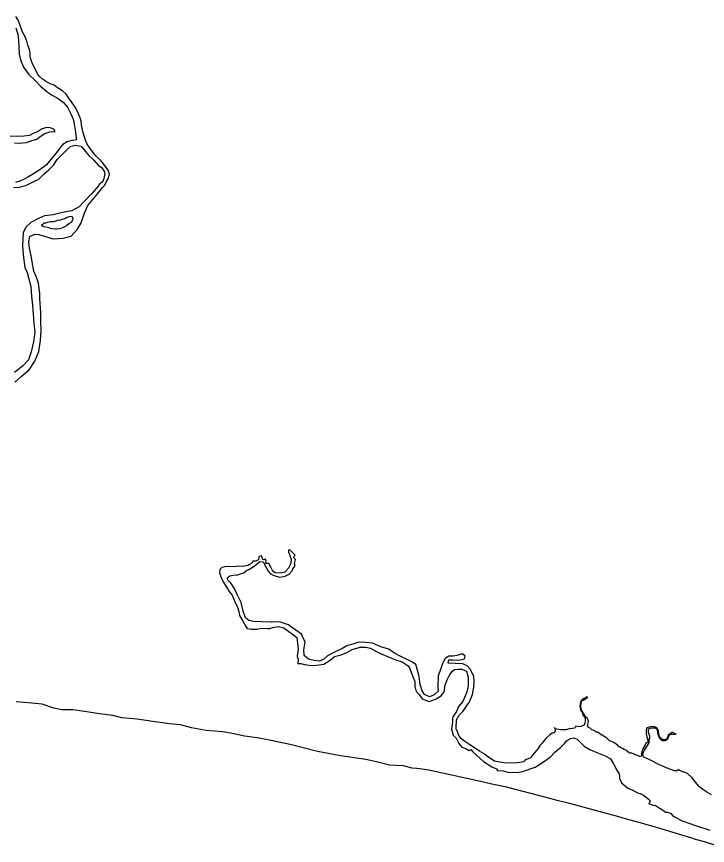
# Model space of a CAD drawing. Extents: x 283583 to 658922, y 889284 to 1241133.
# Drawn here: x 464329 to 469723, y 1048250 to 1054719 of the extents above; entities that cross this region are included whole.
import ezdxf

# ---------------------------------------------------------------- set-up
doc = ezdxf.new("R2010")
doc.units = 0
doc.header["$MEASUREMENT"] = 0
doc.layers.add('PUNTARENAS', color=7, linetype='Continuous')

msp = doc.modelspace()

# ---------------------------------------------------------------- linework, layer by layer
at = {"layer": 'PUNTARENAS', "color": 241}
for points in [[(464314.1, 1051864.9), (464364, 1051909.7), (464427.9, 1051961.8), (464471.8, 1052030.8), (464502.5, 1052105.9), (464515.1, 1052192.4), (464521.7, 1052266), (464517.9, 1052345), (464518.7, 1052411.1), (464511.1, 1052517.2), (464510.6, 1052557.5), (464499, 1052639.4), (464483.1, 1052690.4), (464464.1, 1052731.1), (464463.9, 1052731.1), (464452.3, 1052789), (464446, 1052837.7), (464435.5, 1052888.5), (464427, 1052926.6), (464425, 1052960.5), (464431.3, 1053002.8), (464472, 1053019.8), (464503.3, 1053017.5), (464554.1, 1053002.7), (464615.4, 1052985.7), (464693.5, 1052989.1), (464754.6, 1053004.3), (464803.9, 1053059.6), (464833.5, 1053110.3), (464856.9, 1053180.1), (464884.5, 1053243.6), (464962.9, 1053338.8), (465003.1, 1053387.4), (465001.6, 1053388), (465017.9, 1053404.3), (465034.9, 1053436), (465047.6, 1053459.3), (465054, 1053488.9), (465047.7, 1053514.3), (465024.4, 1053550.3), (464988.5, 1053592.7), (464952.5, 1053626.6), (464927.2, 1053658.4), (464897.6, 1053696.5), (464880.7, 1053724), (464865.9, 1053753.6), (464849, 1053810.8), (464836.4, 1053872.2), (464832.2, 1053902.9), (464825.9, 1053928.3), (464809, 1053964.3), (464787.9, 1054010.8), (464737.1, 1054082.8), (464716, 1054114.6), (464686.4, 1054140), (464648.3, 1054163.4), (464622.9, 1054184.5), (464591.2, 1054193), (464572.2, 1054205.8), (464555.3, 1054214.2), (464532, 1054231.2), (464508.7, 1054252.4), (464491.8, 1054273.6), (464474.9, 1054311.7), (464453.8, 1054349.8), (464441.1, 1054385.8), (464434.8, 1054409), (464434.8, 1054436.6), (464430.6, 1054462), (464418, 1054494.8), (464409.5, 1054526.5), (464394.8, 1054560.4), (464375.7, 1054596.4), (464352.5, 1054666.3), (464337.7, 1054695.9), (464323, 1054719.2)], [(464322.9, 1054630.3), (464337.6, 1054581.6), (464343.9, 1054535.1), (464346, 1054486.4), (464348.1, 1054425), (464358.6, 1054380.6), (464383.9, 1054323.4), (464424.1, 1054268.3), (464474.8, 1054219.6), (464519.2, 1054173), (464567.9, 1054132.7), (464608.1, 1054105.2), (464654.6, 1054079.8), (464694.8, 1054048), (464726.5, 1054012), (464749.7, 1053965.4), (464770.8, 1053918.8), (464779.3, 1053879.6), (464787.7, 1053833.1), (464794, 1053771.7), (464798.1, 1053757.7), (464783.4, 1053754.8), (464760.1, 1053752.7), (464724.1, 1053742.1), (464690.2, 1053721), (464664.8, 1053689.3), (464643.6, 1053661.8), (464618.2, 1053630.1), (464563.1, 1053562.4), (464531.3, 1053539.2), (464503.8, 1053518), (464461.4, 1053490.6), (464423.3, 1053469.4), (464387.3, 1053450.4), (464353.5, 1053435.6), (464319.6, 1053425.1)], [(464313.5, 1053734.1), (464349.5, 1053731.9), (464406.7, 1053736.1), (464449, 1053750.9), (464487.1, 1053761.4), (464521, 1053788.9), (464548.5, 1053805.8), (464588.7, 1053818.5), (464620.5, 1053822.7), (464631.1, 1053822.6), (464620.5, 1053841.7), (464590.9, 1053850.2), (464563.4, 1053852.3), (464523.1, 1053839.7), (464491.4, 1053818.6), (464463.9, 1053808), (464430, 1053791.1), (464385.5, 1053784.8), (464334.7, 1053782.7), (464279.7, 1053787)], [(464304.7, 1053384.9), (464351.3, 1053389.1), (464406.3, 1053403.8), (464463.5, 1053431.3), (464501.6, 1053450.3), (464541.9, 1053490.5), (464580, 1053522.2), (464616, 1053560.2), (464645.7, 1053604.7), (464717.7, 1053676.5), (464749.5, 1053704), (464785.4, 1053714.6), (464832, 1053708.2), (464838.3, 1053699.7), (464893.3, 1053636.2), (464929.2, 1053602.3), (464965.2, 1053559.9), (464988.4, 1053543), (465003.2, 1053528.1), (465011.7, 1053513.3), (465018, 1053494.3), (465013.8, 1053468.9), (465007.4, 1053445.6), (464996.8, 1053426.5), (464973.5, 1053407.5), (464971.4, 1053400.1), (464916.3, 1053338.8), (464857.6, 1053274.8), (464818.8, 1053233.1), (464759.6, 1053203.5), (464687.6, 1053190.9), (464615.6, 1053171.9), (464547.9, 1053163.5), (464499.2, 1053144.5), (464441.5, 1053111.5), (464403.9, 1053079), (464380.3, 1053035.2), (464374.1, 1052935.1), (464380.4, 1052861), (464394.4, 1052762), (464410.6, 1052723), (464410.8, 1052722.8), (464439.3, 1052613.5), (464445.8, 1052536.5), (464452.8, 1052467.4), (464459.6, 1052395.6), (464463.9, 1052326.6), (464470.7, 1052254.9), (464461.4, 1052181.4), (464443.8, 1052103), (464421.6, 1052041), (464376.6, 1051993), (464313, 1051940.2)], [(469754.2, 1048646), (469717.4, 1048667.2), (469687.3, 1048687.3), (469658.3, 1048710.8), (469630.4, 1048745.4), (469602.6, 1048778.9), (469566.9, 1048811.3), (469518.9, 1048830.3), (469494.4, 1048843.7), (469489.4, 1048832), (469468.2, 1048833.1), (469421.3, 1048847.7), (469348.9, 1048880.1), (469273, 1048918.1), (469227.3, 1048939.4), (469217.3, 1048953.9), (469220.7, 1048973.9), (469231.8, 1048995.1), (469260.9, 1049038.6), (469267.6, 1049055.3), (469267.6, 1049082.1), (469273.2, 1049085.5), (469273.2, 1049102.2), (469268.8, 1049116.7), (469263.2, 1049132.3), (469263.2, 1049160.2), (469277.7, 1049165.8), (469304.5, 1049166.9), (469317.9, 1049169.1), (469331.3, 1049156.8), (469333.5, 1049130), (469342.4, 1049097.7), (469352.4, 1049085.4), (469372.5, 1049069.7), (469392.6, 1049069.7), (469413.8, 1049083.1), (469420.5, 1049104.3), (469435, 1049119.9), (469479.6, 1049119.8), (469458.4, 1049127.7), (469449.5, 1049134.4), (469427.2, 1049119.9), (469416, 1049111), (469408.2, 1049086.4), (469394.8, 1049075.3), (469373.6, 1049075.3), (469352.4, 1049093.2), (469343.5, 1049115.5), (469341.3, 1049146.8), (469327.9, 1049168), (469310.1, 1049176.9), (469278.9, 1049174.7), (469249.9, 1049168), (469244.3, 1049152.4), (469245.3, 1049123.4), (469248.7, 1049097.8), (469254.2, 1049081), (469256.5, 1049069.9), (469257.6, 1049057.6), (469248.6, 1049050.9), (469241.9, 1049049.8), (469235.2, 1049030.8), (469221.8, 1049008.5), (469210.6, 1048980.6), (469207.3, 1048968.4), (469207.2, 1048946.1), (469193.9, 1048945), (469176, 1048951.7), (469154.8, 1048957.3), (469144.8, 1048966.2), (469132.5, 1048969.6), (469118, 1048970.7), (469100.2, 1048980.8), (469094.6, 1048991.9), (469072.3, 1048999.7), (469060, 1049006.5), (469044.4, 1049015.4), (469044.4, 1049021), (469035.5, 1049016.5), (469024.4, 1049027.7), (469024.4, 1049031), (468999.8, 1049048.9), (468976.4, 1049061.2), (468961.9, 1049063.4), (468941.9, 1049083.5), (468929.6, 1049093.6), (468909, 1049106.5), (468905.6, 1049112), (468895.6, 1049112), (468876.6, 1049125.4), (468863.3, 1049134.4), (468854.3, 1049135.5), (468843.2, 1049145.6), (468819.8, 1049153.4), (468807.5, 1049164.6), (468796.3, 1049170.2), (468785.2, 1049183.6), (468791.9, 1049204.7), (468795.3, 1049221.5), (468787.5, 1049240.4), (468774.1, 1049252.7), (468756.3, 1049280.6), (468740.7, 1049306.3), (468735.1, 1049337.6), (468736.3, 1049365.4), (468743, 1049378.8), (468762, 1049388.9), (468774.3, 1049396.6), (468789.9, 1049404.4), (468783.2, 1049410), (468769.8, 1049402.2), (468748.6, 1049391.1), (468736.3, 1049380), (468730.7, 1049367.7), (468727.3, 1049340.9), (468729.6, 1049318.6), (468735.1, 1049303), (468746.3, 1049285.1), (468750.7, 1049267.3), (468768.5, 1049246), (468768.5, 1049223.7), (468765.1, 1049202.5), (468755.1, 1049185.8), (468741.7, 1049184.7), (468736.1, 1049178), (468719.4, 1049176.9), (468694.8, 1049181.4), (468691.5, 1049172.5), (468683.7, 1049165.8), (468668, 1049163.6), (468646.8, 1049159.1), (468616.7, 1049153.6), (468578.8, 1049153.6), (468545.3, 1049158.1), (468535.3, 1049161.5), (468529.7, 1049171.5), (468531.9, 1049159.3), (468534.1, 1049145.9), (468528.6, 1049132.5), (468521.9, 1049130.3), (468510.7, 1049126.9), (468491.7, 1049113.6), (468461.6, 1049085.7), (468450.4, 1049071.2), (468432.5, 1049047.8), (468418, 1049032.2), (468399, 1049004.3), (468385.6, 1048987.6), (468372.2, 1048972), (468358.2, 1048953.6), (468341.5, 1048933.5), (468311.4, 1048921.3), (468296.8, 1048913.5), (468287.9, 1048902.3), (468242.2, 1048894.6), (468195.3, 1048891.3), (468135.1, 1048895.8), (468100.5, 1048899.2), (468060.3, 1048909.3), (468009, 1048941.7), (467978.9, 1048964), (467943.3, 1048985.2), (467904.2, 1049010.9), (467867.4, 1049035.5), (467820.6, 1049065.7), (467798.9, 1049085.2), (467785.5, 1049104.2), (467773.3, 1049132.1), (467759.9, 1049161.1), (467762.2, 1049193.5), (467763.3, 1049205.7), (467764.4, 1049216.9), (467764.4, 1049225.8), (467764.9, 1049230.7), (467784.4, 1049268.3), (467813.2, 1049295.8), (467842.7, 1049336.8), (467864.1, 1049372.4), (467888.5, 1049427.3), (467899.4, 1049484.7), (467902, 1049530.9), (467898.2, 1049567.6), (467874, 1049622.8), (467846.5, 1049653.1), (467812.2, 1049666.6), (467699.6, 1049672.7), (467703.1, 1049699.4), (467736.1, 1049697.6), (467782.8, 1049697), (467826.3, 1049707.8), (467831.4, 1049728.4), (467811, 1049744.9), (467767.3, 1049732.3), (467737.8, 1049726.3), (467702.7, 1049726.3), (467674.5, 1049708.7), (467654.7, 1049669.4), (467640.8, 1049631.7), (467621.7, 1049571), (467617.3, 1049492.1), (467621.1, 1049453.2), (467588.4, 1049425.9), (467552.5, 1049410.4), (467514.5, 1049427.9), (467496.6, 1049457.9), (467479.8, 1049507.2), (467471.4, 1049567.6), (467458.4, 1049614.7), (467445.9, 1049663.4), (467420.1, 1049680.6), (467384.1, 1049699.9), (467328.9, 1049725.9), (467279.5, 1049749.7), (467234.4, 1049780.9), (467173.3, 1049801.5), (467108.8, 1049830), (467052.7, 1049834.9), (467000.4, 1049837.7), (466962.8, 1049824.4), (466907.5, 1049808.1), (466867.3, 1049785.2), (466815.4, 1049761), (466757.3, 1049731.4), (466726.4, 1049702.2), (466690.6, 1049688.6), (466651.8, 1049692.7), (466607.7, 1049704.7), (466574.2, 1049731.6), (466570.9, 1049776.2), (466582.2, 1049837.3), (466553, 1049898.3), (466510.4, 1049931.3), (466474.9, 1049954.2), (466450.9, 1049972.7), (466380.5, 1049995.6), (466327.9, 1049994), (466316.6, 1049993.7), (466316.3, 1049993.6), (466244.2, 1049994.9), (466178.6, 1049999.2), (466142.6, 1050005.5), (466117.3, 1050026.7), (466098.3, 1050077.5), (466081.4, 1050145.3), (466053.9, 1050204.6), (466028.6, 1050257.5), (466003.2, 1050295.6), (465980, 1050318.9), (465973.6, 1050335.8), (465980, 1050344.3), (465994.8, 1050354.9), (466007.5, 1050357), (466035, 1050361.2), (466047.7, 1050359.1), (466068.9, 1050367.5), (466102.8, 1050378.1), (466124, 1050395), (466143, 1050403.4), (466183.2, 1050428.8), (466210.8, 1050449.9), (466227.7, 1050466.8), (466253.1, 1050462.6), (466261.6, 1050447.7), (466293.3, 1050390.6), (466308, 1050371.5), (466337.7, 1050356.7), (466384.2, 1050343.9), (466426.5, 1050352.3), (466456.2, 1050367.1), (466479.5, 1050394.6), (466485.9, 1050409.4), (466496.4, 1050422.1), (466502.8, 1050434.8), (466498.6, 1050447.5), (466500.7, 1050460.2), (466507.1, 1050481.4), (466494.4, 1050494.1), (466496.5, 1050508.9), (466502.9, 1050515.2), (466477.5, 1050542.8), (466462.7, 1050557.6), (466452.1, 1050555.5), (466452.1, 1050538.5), (466460.6, 1050521.6), (466473.2, 1050485.6), (466471.1, 1050451.8), (466452, 1050413.7), (466422.3, 1050384.1), (466390.6, 1050375.7), (466348.3, 1050377.8), (466329.2, 1050390.5), (466316.6, 1050415.9), (466297.5, 1050449.8), (466280.6, 1050449.8), (466272.2, 1050454.1), (466278.5, 1050468.9), (466272.2, 1050485.8), (466257.4, 1050479.5), (466248.9, 1050488), (466244.7, 1050511.2), (466219.3, 1050504.9), (466217.2, 1050479.5), (466191.7, 1050469), (466174.8, 1050469), (466166.3, 1050454.2), (466147.3, 1050443.6), (466134.6, 1050435.2), (466096.5, 1050426.7), (466062.6, 1050429.9), (466024.5, 1050423.6), (465971.6, 1050427.9), (465931.4, 1050419.5), (465916.6, 1050404.7), (465914.4, 1050377.2), (465927.1, 1050341.2), (465941.9, 1050307.3), (465969.3, 1050262.8), (465988.4, 1050233.2), (466011.6, 1050203.5), (466030.6, 1050159.1), (466053.8, 1050110.4), (466064.4, 1050076.5), (466068.6, 1050044.8), (466096.1, 1050000.3), (466119.3, 1049958), (466129.9, 1049944.2), (466163.7, 1049937.8), (466206, 1049937.8), (466231.4, 1049944.1), (466250.5, 1049946.2), (466290.7, 1049944), (466309.9, 1049944.6), (466309.2, 1049944.6), (466320.1, 1049947.9), (466326.9, 1049950.7), (466370.2, 1049958), (466416.2, 1049947.8), (466455.2, 1049920.8), (466481.3, 1049902.2), (466516.4, 1049873.5), (466523.3, 1049828.9), (466526.4, 1049782.4), (466519.3, 1049726.8), (466527.5, 1049699.3), (466523.8, 1049670.6), (466547.3, 1049671.2), (466576, 1049662), (466628.1, 1049653.4), (466671.2, 1049656.8), (466728.2, 1049665.4), (466776.8, 1049697.5), (466811.4, 1049724.6), (466862.7, 1049737.3), (466908.5, 1049756), (466948.7, 1049780.8), (467011.9, 1049798.6), (467056.6, 1049798.1), (467093.1, 1049790.4), (467140.2, 1049762.9), (467176.3, 1049745.6), (467250.6, 1049714.7), (467288.7, 1049699.2), (467338.5, 1049683), (467387.5, 1049651.4), (467400.1, 1049631.4), (467412, 1049596), (467425.6, 1049560.4), (467437.5, 1049528.8), (467439.4, 1049492), (467444, 1049468.5), (467454.5, 1049446.6), (467473, 1049428.2), (467496.5, 1049394.1), (467521.2, 1049383.1), (467553.8, 1049373.6), (467605.6, 1049394.1), (467646, 1049420.9), (467669.2, 1049454.5), (467671.4, 1049495.1), (467689.5, 1049542.5), (467711, 1049583.9), (467733.6, 1049611.6), (467747.9, 1049624.4), (467773.3, 1049626.9), (467806.3, 1049627), (467842.5, 1049609.7), (467853.9, 1049562.7), (467854.5, 1049496.9), (467846.6, 1049456.7), (467835.1, 1049422.4), (467812.9, 1049373.3), (467779.6, 1049334.4), (467763.9, 1049296.6), (467734.3, 1049253.6), (467731.6, 1049238.2), (467731.7, 1049235.9), (467731.4, 1049234.1), (467731.3, 1049231.2), (467730.9, 1049227.7), (467731.2, 1049226.2), (467731.7, 1049215.6), (467728.7, 1049194.6), (467724.2, 1049157.8), (467738.7, 1049112.1), (467761, 1049086.4), (467781, 1049046.2), (467804.4, 1049018.3), (467836.7, 1049006), (467861.3, 1048990.3), (467875.8, 1048999.2), (467890.3, 1048980.3), (467975.7, 1048904.6), (468039.6, 1048863), (468075.3, 1048849.5), (468084.2, 1048836.2), (468127.8, 1048832.8), (468171.2, 1048820.4), (468204.7, 1048822.6), (468238.2, 1048820.4), (468277.8, 1048827.6), (468378.2, 1048862.1), (468436.3, 1048896.6), (468494.3, 1048940.1), (468531.2, 1048978), (468574.7, 1049013.6), (468608.2, 1049049.3), (468618.9, 1049064.3), (468650.1, 1049084.4), (468679.1, 1049091.1), (468705.9, 1049079.9), (468728.2, 1049057.5), (468759.4, 1049025.2), (468804, 1048999.5), (468859.7, 1048974.9), (468925.5, 1048950.2), (468966.8, 1048925.7), (468989.1, 1048887.7), (469015.8, 1048838.6), (469033.1, 1048809), (469037.5, 1048791.2), (469036.4, 1048780), (469036.4, 1048772.2), (469052, 1048738.7), (469085.4, 1048709.7), (469107.7, 1048694), (469131.1, 1048687.3), (469154.5, 1048673.9), (469176.8, 1048661.6), (469198, 1048654.9), (469224.8, 1048643.7), (469243.7, 1048625.8), (469263.8, 1048611.3), (469275, 1048597.9), (469264.9, 1048574.5), (469281.6, 1048573.4), (469301.7, 1048562.2), (469314, 1048565.5), (469346.3, 1048543.2), (469373.1, 1048527.5), (469384.2, 1048517.5), (469398.7, 1048510.8), (469414.3, 1048510.8), (469436.6, 1048500.7), (469451.7, 1048481.2), (469466.2, 1048473.3), (469526.4, 1048443.2), (469630.1, 1048405.1), (469740.5, 1048370.4)], [(469787.8, 1048250.5), (469698.6, 1048277.3), (469630.6, 1048297.5), (469600.4, 1048306.4), (469336.7, 1048387.6), (469198.4, 1048427.9), (469110.3, 1048451.4), (469032.2, 1048472.6), (468656.9, 1048575.1), (468548.7, 1048602), (468475.1, 1048621), (468153.3, 1048704.4), (468039.5, 1048729.1), (467951.4, 1048749.3), (467547.1, 1048837.2), (467495.8, 1048845.1), (467454.5, 1048851.8), (467416.6, 1048853.9), (467346.3, 1048871.8), (467239.9, 1048877.5), (467139.8, 1048904), (467054.8, 1048921.9), (466859, 1048950.9), (466679.3, 1048984.3), (466476.5, 1049034.9), (466315.6, 1049070), (466207.2, 1049089.1), (466109.1, 1049102.3), (466027.5, 1049122.6), (465940.2, 1049137.8), (465810, 1049147.4), (465693.6, 1049166.9), (465609.6, 1049192.6), (465521.9, 1049200), (465392, 1049217.5), (465270.2, 1049234.6), (465150.7, 1049246.3), (465079.6, 1049263.4), (464976.2, 1049276.9), (464878.3, 1049292.7), (464767.3, 1049309.2), (464681.9, 1049308.5), (464618.6, 1049322.5), (464529.5, 1049353.8), (464444.5, 1049360.9), (464324.9, 1049370)]]:
    msp.add_lwpolyline(points, dxfattribs=at)
msp.add_lwpolyline([(464609.2, 1053061.9), (464594.4, 1053066.1), (464581.7, 1053070.4), (464556.3, 1053076.7), (464545.7, 1053078.9), (464526.7, 1053085.2), (464526.7, 1053093.7), (464535.1, 1053100), (464545.7, 1053108.5), (464560.5, 1053110.6), (464573.2, 1053114.8), (464594.4, 1053121.1), (464617.7, 1053121.1), (464630.4, 1053123.2), (464647.3, 1053129.6), (464672.7, 1053133.8), (464687.5, 1053138), (464706.6, 1053142.2), (464719.3, 1053150.6), (464740.5, 1053159.1), (464759.5, 1053161.2), (464768, 1053142.1), (464765.8, 1053133.7), (464757.4, 1053114.6), (464738.3, 1053104.1), (464719.2, 1053085), (464691.7, 1053072.4), (464666.3, 1053063.9), (464643, 1053059.7), (464630.3, 1053059.7)], close=True, dxfattribs=at)

doc.saveas('drawing.dxf')
